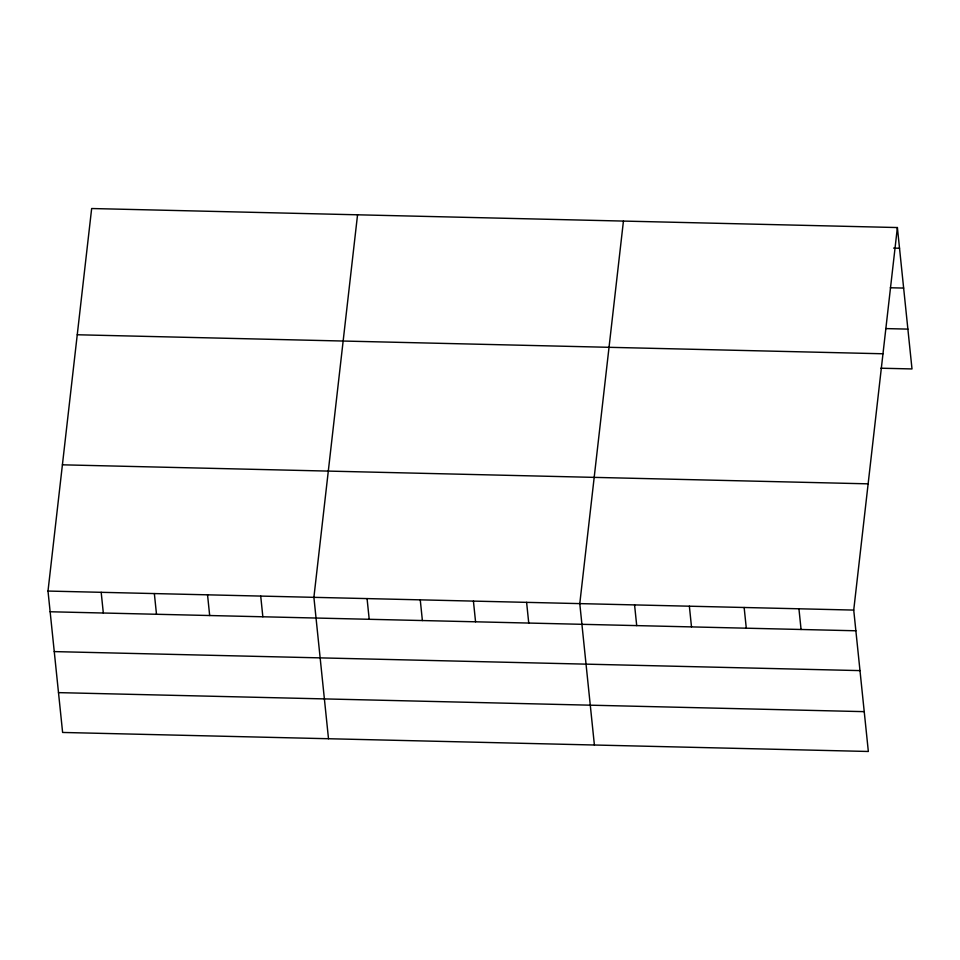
<?xml version="1.0" encoding="UTF-8"?>
<svg xmlns="http://www.w3.org/2000/svg" width="960" height="960" viewBox="0 0 960 960"><rect width="100%" height="100%" fill="white"/><g stroke="black" fill="none" stroke-linecap="round" stroke-linejoin="round"><path stroke-width="1.44" d="M897.384 227.544L853.728 610.08L868.344 751.476L62.616 732.456L48 591.06L91.656 208.524L897.384 227.544L912 368.94L880.908 368.208M357.552 214.8L313.896 597.336L328.5 738.732M623.436 221.076L579.78 603.612L594.396 745.008M893.604 248.1L899.532 248.244M890.316 287.76L903.648 288.072M885.672 328.584L907.884 329.112M77.256 334.764L882.984 353.772M62.412 464.82L868.14 483.84M48 591.06L853.728 610.08M50.136 611.76L855.864 630.78M54.252 651.6L859.98 670.608M58.5 692.628L864.228 711.648M798.936 608.784L801.072 629.484M744.144 607.488L746.292 628.188M689.364 606.192L691.5 626.904M634.572 604.908L636.708 625.608M526.608 602.352L528.744 623.064M473.424 601.104L475.56 621.804M420.252 599.844L422.388 620.556M367.068 598.596L369.204 619.296M260.712 596.076L262.848 616.788M207.54 594.828L209.676 615.528M154.356 593.568L156.492 614.28M101.184 592.32L103.32 613.02"/></g></svg>
